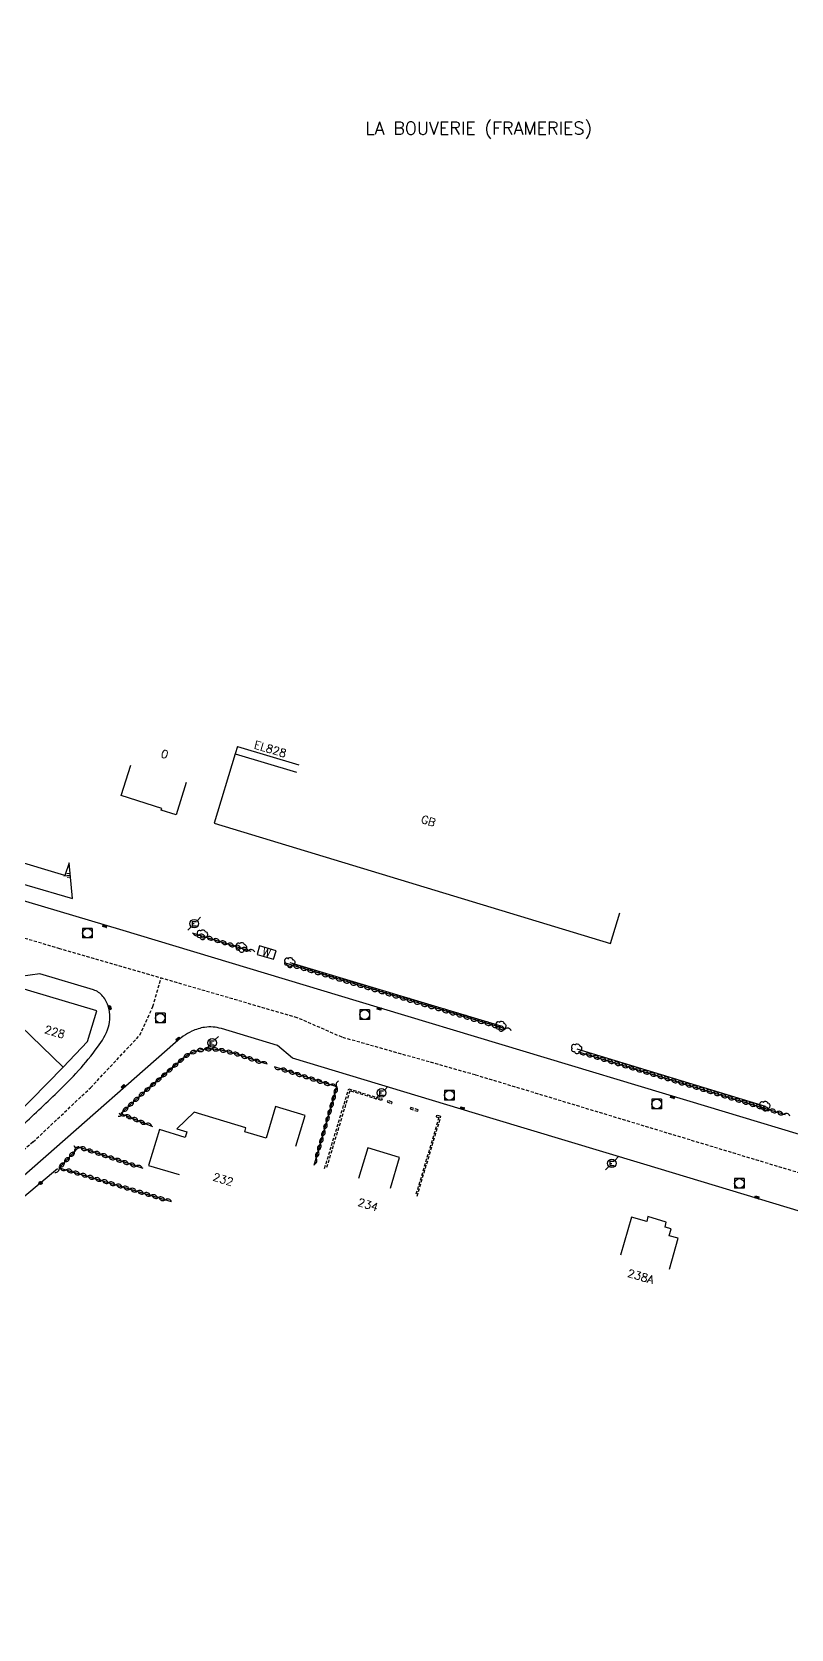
# Model space of a CAD drawing. Header units: millimetres. Extents: x 115000 to 116001, y 121999 to 123001.
# Drawn here: x 115473.8 to 115592.3, y 122000 to 122249.5 of the extents above; entities that cross this region are included whole.
import ezdxf
from ezdxf.enums import TextEntityAlignment as Align

# ---------------------------------------------------------------- set-up
doc = ezdxf.new("R2010")
doc.units = ezdxf.units.MM
doc.linetypes.add('DASHED', pattern=[0.75, 0.5, -0.25])
doc.layers.get('0').update_dxf_attribs({"linetype": 'CONTINUOUS'})
for name, color, linetype in [('W0001', 6, 'DASHED'), ('W0008', 7, 'CONTINUOUS'), ('W0100', 7, 'CONTINUOUS'), ('W0112', 1, 'DASHED'), ('W0211', 2, 'CONTINUOUS'), ('W0300', 7, 'CONTINUOUS'), ('W0302', 3, 'CONTINUOUS'), ('W0310', 3, 'CONTINUOUS'), ('W0322', 7, 'CONTINUOUS'), ('W0400', 7, 'CONTINUOUS'), ('W0420', 7, 'CONTINUOUS'), ('W0471', 7, 'CONTINUOUS'), ('W0980', 7, 'CONTINUOUS'), ('W0984', 7, 'CONTINUOUS'), ('W0991', 7, 'CONTINUOUS'), ('W1102', 7, 'CONTINUOUS')]:
    doc.layers.add(name, color=color, linetype=linetype)
doc.styles.get("Standard").update_dxf_attribs({"font": 'romans.shx', "width": 0.85})

# ---------------------------------------------------------------- blocks, each defined once
blk = doc.blocks.new('t322o')
at = {"color": 0, "linetype": 'Continuous'}
for radius in [0.25, 0.15]:
    blk.add_circle((0, 0), radius, dxfattribs=at)
blk = doc.blocks.new('t310o')
at = {"color": 0, "linetype": 'Continuous'}
for centre, start, end in [((-0.5, 0.38), 216.8699, 323.1304), ((0.5, -0.37), 36.8699, 143.1303)]:
    blk.add_arc(centre, 0.625, start, end, dxfattribs=at)
blk = doc.blocks.new('t211o')
at = {"color": 0, "linetype": 'Continuous'}
for p, q in [((-0.29, 0.5), (-0.29, 0)), ((0, 1), (0, 0)), ((0.29, 0.5), (0.29, 0))]:
    blk.add_line(p, q, dxfattribs=at)
blk = doc.blocks.new('T471')
for p, q in [((-0.333334, 0.333334), (-0.333334, -0.333334)), ((-0.333334, 0.333334), (0.333334, 0.333334)), ((-0.333334, 0), (0, 0)), ((0.500001, 0.500001), (1.000002, 1.000002)), ((-0.500001, -0.500001), (-1.000002, -1.000002)), ((-0.333334, -0.333334), (0.333334, -0.333334))]:
    blk.add_line(p, q)
blk.add_ellipse((0, 0), major_axis=(0.471405, 0.471405), ratio=1, start_param=5.4977871438, end_param=11.780972451)
blk = doc.blocks.new('T300')
for p, q in [((-0.8, 0.51), (-0.86, 0.34)), ((-0.86, 0.34), (-0.86, 0.17)), ((-0.86, 0.17), (-0.74, 0.06)), ((-0.69, 0.63), (-0.8, 0.51)), ((-0.8, -0.06), (-0.74, 0.06)), ((-0.74, 0.06), (-0.69, 0.11)), ((-0.57, 0.69), (-0.69, 0.63)), ((-0.46, 0.69), (-0.57, 0.69)), ((-0.29, 0.63), (-0.46, 0.69)), ((-0.29, 0.63), (-0.17, 0.74)), ((-0.23, 0.57), (-0.29, 0.63)), ((-0.17, 0.74), (-0.06, 0.8)), ((-0.06, 0.8), (0.06, 0.8)), ((0.06, 0.8), (0.23, 0.74)), ((0.23, 0.74), (0.34, 0.63)), ((0.34, 0.63), (0.4, 0.51)), ((0.46, 0.46), (0.34, 0.46)), ((0.4, 0.51), (0.4, 0.46)), ((0.57, 0.4), (0.46, 0.46)), ((0.57, 0.4), (0.69, 0.29)), ((0.69, 0.29), (0.74, 0.17)), ((0.74, 0.06), (0.69, -0.17)), ((0.74, 0.17), (0.74, 0.06)), ((-0.8, -0.17), (-0.8, -0.06)), ((-0.8, -0.23), (-0.8, -0.17)), ((-0.74, -0.34), (-0.8, -0.23)), ((-0.69, -0.4), (-0.74, -0.34)), ((-0.51, -0.46), (-0.69, -0.4)), ((-0.4, -0.46), (-0.51, -0.46)), ((-0.4, -0.46), (-0.34, -0.46)), ((-0.34, -0.46), (-0.34, -0.4)), ((-0.34, -0.51), (-0.34, -0.46)), ((-0.29, -0.63), (-0.34, -0.51)), ((-0.17, -0.74), (-0.29, -0.63)), ((-0.06, -0.8), (-0.17, -0.74)), ((0.06, -0.8), (-0.06, -0.8)), ((0.17, -0.74), (0.06, -0.8)), ((0.23, -0.69), (0.17, -0.74)), ((0.29, -0.46), (0.23, -0.46)), ((0.29, -0.63), (0.23, -0.69)), ((0.46, -0.4), (0.29, -0.46)), ((0.34, -0.51), (0.29, -0.63)), ((0.34, -0.51), (0.34, -0.46)), ((0.57, -0.34), (0.46, -0.4)), ((0.63, -0.29), (0.57, -0.34)), ((0.69, -0.17), (0.63, -0.29))]:
    blk.add_line(p, q)
blk = doc.blocks.new('T400')
for p, q in [((-0.15, 0.3), (0.15, 0.3)), ((-0.15, -0.25), (-0.15, 0.3)), ((-0.15, 0.15), (0.15, 0.15)), ((-0.15, 0), (0.15, 0)), ((0.15, 0.3), (0.15, -0.25)), ((-0.15, -0.15), (0.15, -0.15)), ((-0.15, -0.25), (-0.15, -0.3)), ((-0.15, -0.3), (0.15, -0.3)), ((0.15, -0.3), (0.15, -0.25))]:
    blk.add_line(p, q)
blk = doc.blocks.new('T420')
for p, q in [((0.75, 0.75), (-0.75, 0.75)), ((-0.75, 0.75), (-0.75, -0.75)), ((0.75, 0.75), (0.75, -0.75)), ((0.75, -0.75), (-0.75, -0.75))]:
    blk.add_line(p, q)
blk.add_ellipse((0, 0), major_axis=(-0.53, 0.53), ratio=1, start_param=3.926991, end_param=10.210176)

msp = doc.modelspace()

# ---------------------------------------------------------------- linework, layer by layer
at = {"layer": 'W0001'}
for points in [[(115775.04, 122017.45), (115761.21, 122021.84), (115744.63, 122026.65), (115735.29, 122028.5), (115626.08, 122061.41), (115543.03, 122086.57), (115522.22, 122092.46), (115515.24, 122095.51), (115478.19, 122106.29), (115358.41, 122141.59), (115305.22, 122157.5), (115260.75, 122170.9), (115227.19, 122181.25), (115102.07, 122219.06), (115056.95, 122232.46), (115011.06, 122246.19), (115000, 122249.53)], [(115473.98, 122076.11), (115482.96, 122084.56), (115490.65, 122092.79), (115492.7, 122097.28), (115493.98, 122101.7)], [(115473.98, 122076.11), (115453.34, 122058.05), (115429.37, 122036.98), (115421.56, 122030.09), (115416.97, 122025.63), (115413.04, 122021.18), (115408.97, 122015.5), (115400.52, 122000)]]:
    msp.add_lwpolyline(points, dxfattribs=at)
at = {"layer": 'W0008', "flags": 128}
for points in [[(115471.99, 122078.37, 0.005646), (115477.8, 122083.88, 0.044), (115484.06, 122090.89, 0.0847), (115485.76, 122094.07, 0.1456), (115485.77, 122097.16, 0.0985), (115484.89, 122098.84, 0.1476), (115483.41, 122099.87), (115475.04, 122102.38), (115472.02, 122101.97), (115434.45, 122113.15), (115390.1, 122126.35), (115365.22, 122133.78), (115362.87, 122135.71), (115348.23, 122140.08, 0.093), (115342.6, 122140.74, 0.0603), (115339.56, 122140.1, 0.0552), (115337.71, 122139.27), (115296.02, 122113.99)], [(115743.37, 122000, 0.00848), (115745.7, 122002.23, 0.0693), (115748.34, 122005.45, 0.1091), (115749.65, 122010.36, 0.0633), (115749.33, 122015.49, 0.1055), (115748.1, 122018.9, 0.1692), (115746.07, 122020.52), (115741.14, 122021.98), (115738.11, 122021.68), (115679.64, 122039.28), (115609.61, 122060.45), (115569.31, 122072.64), (115545.28, 122079.89), (115514.48, 122089.17), (115512.16, 122091.18), (115503.38, 122093.81, 0.1078), (115500.76, 122094.01, 0.0757), (115498.78, 122093.4, 0.0693), (115496.22, 122091.65), (115475.96, 122073.85)], [(115475.96, 122073.85), (115447.9, 122049.21), (115426.39, 122030.33), (115424.14, 122028.36, 0.0156), (115418.68, 122023.07, 0.0367), (115413.24, 122016.45, 0.0203), (115408.46, 122008.79), (115403.87, 122000)]]:
    msp.add_lwpolyline(points, format="xyb", dxfattribs=at)
msp.add_lwpolyline([(115434.65, 122125.08), (115487.47, 122109.37), (115524.88, 122098.03), (115575.97, 122082.63), (115627.72, 122067.02)], dxfattribs=at)
at = {"layer": 'W0100', "flags": 128}
for points in [[(115505.89, 122137.89), (115505.54, 122136.74), (115502.24, 122125.91), (115564.13, 122107.12), (115565.58, 122111.9)], [(115467.63, 122083.63), (115471.21, 122080.14), (115478.68, 122087.78), (115482.47, 122091.82), (115483.92, 122096.6), (115473.66, 122099.66), (115465.52, 122102.07), (115447.77, 122107.27), (115440.99, 122109.23), (115439.6, 122104.43)], [(115515, 122075.44), (115516.46, 122080.22), (115511.86, 122081.62), (115510.36, 122076.69), (115507.03, 122077.7), (115507.22, 122078.3), (115499.14, 122080.75), (115496.41, 122078.15), (115497.99, 122077.67), (115497.73, 122076.81), (115493.72, 122078.06), (115492.03, 122072.44), (115496.81, 122071)], [(115529.77, 122068.91), (115531.2, 122073.7), (115526.23, 122075.19), (115524.8, 122070.4)], [(115573.32, 122056.24), (115574.7, 122061.05), (115573.29, 122061.45), (115573.61, 122062.53), (115572.66, 122062.81), (115572.84, 122063.58), (115569.98, 122064.44), (115569.78, 122063.66), (115567.39, 122064.35), (115565.67, 122058.44)]]:
    msp.add_lwpolyline(points, dxfattribs=at)
at = {"layer": 'W0100'}
msp.add_lwpolyline([(115497.87, 122132.25), (115496.31, 122127.23), (115493.99, 122127.95), (115494.07, 122128.21), (115487.74, 122130.21), (115489.24, 122134.97)], dxfattribs=at)
msp.add_lwpolyline([(115509.34, 122106.73), (115508.95, 122105.4), (115511.54, 122104.66), (115511.93, 122105.98)], close=True, dxfattribs=at)
at = {"layer": 'W0112'}
for points in [[(115519.51, 122071.98), (115523.26, 122084.4), (115528.47, 122082.82), (115528.4, 122082.58), (115523.43, 122084.09), (115519.75, 122071.91)], [(115533.95, 122067.66), (115537.65, 122080.07), (115536.98, 122080.29), (115536.91, 122080.05), (115537.34, 122079.91), (115533.71, 122067.74)]]:
    msp.add_lwpolyline(points, dxfattribs=at)
for points in [[(115529.26, 122082.36), (115529.99, 122082.09), (115530.07, 122082.33), (115529.35, 122082.6)], [(115532.85, 122081.27), (115534.05, 122080.89), (115534.13, 122081.13), (115532.92, 122081.51)]]:
    msp.add_lwpolyline(points, close=True, dxfattribs=at)
at = {"layer": 'W0211', "flags": 128}
msp.add_lwpolyline([(115421.43, 122138.74), (115417.47, 122132.9), (115425.88, 122130.13), (115444.45, 122124.56), (115480.15, 122114.16)], dxfattribs=at)
at = {"layer": 'W0211'}
msp.add_lwpolyline([(115480.15, 122114.16), (115479.6, 122119.7), (115478.95, 122117.72), (115470.45, 122120.27), (115424.04, 122134.16), (115420.73, 122135.14), (115421.43, 122138.74)], dxfattribs=at)
at = {"layer": 'W0302', "flags": 128}
for points in [[(115547.07, 122094.17), (115514.11, 122104.11)], [(115558.89, 122090.65), (115588.27, 122081.69)]]:
    msp.add_lwpolyline(points, dxfattribs=at)
at = {"layer": 'W0310', "flags": 128}
for points in [[(115498.82, 122108.77), (115508.01, 122105.92)], [(115547.7, 122093.76), (115513.37, 122104.03)], [(115559.14, 122090.17), (115591.41, 122080.37)], [(115517.87, 122072.47), (115521.42, 122084.7), (115511.69, 122087.84)], [(115491.17, 122071.98), (115481.13, 122075.3), (115478.07, 122072.06), (115495.55, 122066.8)]]:
    msp.add_lwpolyline(points, dxfattribs=at)
msp.add_lwpolyline([(115510.32, 122088.3), (115506.71, 122089.52, 0.0396), (115503.3, 122090.44, 0.1039), (115499.84, 122090.39, 0.1156), (115497.45, 122089.18), (115491.06, 122083.66), (115487.68, 122080.54), (115492.65, 122078.5)], format="xyb", dxfattribs=at)
at = {"layer": 'W0322', "flags": 128}
msp.add_lwpolyline([(115477.79, 122071.89), (115456.75, 122054.29)], dxfattribs=at)
at = {"layer": 'W1102'}
for p, q in [((115505.89, 122137.89), (115515.47, 122135.03)), ((115505.54, 122136.74), (115515.13, 122133.89)), ((115478.68, 122087.78), (115472.05, 122094.27))]:
    msp.add_line(p, q, dxfattribs=at)

# ---------------------------------------------------------------- block references
at = {"layer": 'W0211', "rotation": 95.68001259054235}
msp.add_blockref('t211o', (115479.79, 122117.8), dxfattribs=at)
at = {"layer": 'W0300'}
for p in [(115500.47, 122108.46), (115506.55, 122106.48), (115514.11, 122104.11), (115547.07, 122094.17), (115558.89, 122090.65), (115588.27, 122081.69)]:
    msp.add_blockref('T300', p, dxfattribs=at)
at = {"layer": 'W0310'}
for p, rotation in [((115499.92, 122108.43), 342.7878817287669), ((115501.03, 122108.09), 342.7878817287669), ((115502.13, 122107.75), 342.7878817287669), ((115503.23, 122107.4), 342.7878817287669), ((115504.34, 122107.06), 342.7878817287669), ((115505.44, 122106.72), 342.7878817287669), ((115506.54, 122106.38), 342.7878817287669), ((115507.65, 122106.04), 342.7878817287669), ((115514.48, 122103.7), 163.3450743747088), ((115515.58, 122103.37), 163.3450743747088), ((115516.69, 122103.04), 163.3450743747088), ((115517.8, 122102.71), 163.3450743747088), ((115518.9, 122102.38), 163.3450743747088), ((115520.01, 122102.05), 163.3450743747088), ((115521.12, 122101.72), 163.3450743747088), ((115522.22, 122101.38), 163.3450743747088), ((115523.33, 122101.05), 163.3450743747088), ((115524.44, 122100.72), 163.3450743747088), ((115525.54, 122100.39), 163.3450743747088), ((115526.65, 122100.06), 163.3450743747088), ((115527.76, 122099.73), 163.3450743747088), ((115528.86, 122099.4), 163.3450743747088), ((115529.97, 122099.07), 163.3450743747088), ((115531.07, 122098.74), 163.3450743747088), ((115532.18, 122098.41), 163.3450743747088), ((115533.29, 122098.07), 163.3450743747088), ((115534.39, 122097.74), 163.3450743747088), ((115535.5, 122097.41), 163.3450743747088), ((115536.61, 122097.08), 163.3450743747088), ((115537.71, 122096.75), 163.3450743747088), ((115538.82, 122096.42), 163.3450743747088), ((115539.93, 122096.09), 163.3450743747088), ((115541.03, 122095.76), 163.3450743747088), ((115542.14, 122095.43), 163.3450743747088), ((115543.25, 122095.09), 163.3450743747088), ((115544.35, 122094.76), 163.3450743747088), ((115545.46, 122094.43), 163.3450743747088), ((115546.57, 122094.1), 163.3450743747088), ((115547.67, 122093.77), 163.3450743747088), ((115498.47, 122089.87), 208.0462709324937), ((115499.53, 122090.31), 196.7550167384104), ((115500.67, 122090.53), 187.0739496390824), ((115501.82, 122090.6), 179.2151216290135), ((115502.97, 122090.5), 171.3562936189444), ((115504.1, 122090.28), 167.2823862192322), ((115505.22, 122090), 164.3232412443004), ((115495.76, 122087.72), 220.8095088283632), ((115496.63, 122088.47), 220.8095088283632), ((115497.51, 122089.23), 219.337525126577), ((115506.32, 122089.66), 161.3640962693684), ((115507.42, 122089.28), 161.3087735806313), ((115508.51, 122088.91), 161.3087735806313), ((115509.61, 122088.54), 161.3087735806313), ((115512.65, 122087.53), 162.0916643459104), ((115560.24, 122089.84), 343.1000490179598), ((115561.35, 122089.5), 343.1000490179598), ((115562.45, 122089.17), 343.1000490179598), ((115563.56, 122088.83), 343.1000490179598), ((115564.66, 122088.49), 343.1000490179598), ((115565.77, 122088.16), 343.1000490179598), ((115566.87, 122087.82), 343.1000490179598), ((115567.98, 122087.49), 343.1000490179598), ((115492.26, 122084.7), 220.8095088283632), ((115493.14, 122085.45), 220.8095088283632), ((115494.01, 122086.21), 220.8095088283632), ((115494.89, 122086.96), 220.8095088283632), ((115513.75, 122087.17), 162.0916643459104), ((115514.85, 122086.82), 162.0916643459104), ((115515.95, 122086.46), 162.0916643459104), ((115517.05, 122086.11), 162.0916643459104), ((115518.15, 122085.75), 162.0916643459104), ((115519.24, 122085.4), 162.0916643459104), ((115520.34, 122085.04), 162.0916643459104), ((115521.41, 122084.67), 73.82297487755261), ((115569.08, 122087.15), 343.1000490179598), ((115570.19, 122086.82), 343.1000490179598), ((115571.29, 122086.48), 343.1000490179598), ((115572.4, 122086.14), 343.1000490179598), ((115573.5, 122085.81), 343.1000490179598), ((115574.61, 122085.47), 343.1000490179598), ((115575.71, 122085.14), 343.1000490179598), ((115489.68, 122082.39), 222.7423287370781), ((115490.53, 122083.17), 222.7423287370781), ((115491.39, 122083.94), 220.8095088283632), ((115520.77, 122082.45), 73.82297487755261), ((115521.09, 122083.56), 73.82297487755261), ((115576.82, 122084.8), 343.1000490179598), ((115577.92, 122084.47), 343.1000490179598), ((115579.03, 122084.13), 343.1000490179598), ((115580.13, 122083.79), 343.1000490179598), ((115581.24, 122083.46), 343.1000490179598), ((115582.34, 122083.12), 343.1000490179598), ((115583.45, 122082.79), 343.1000490179598), ((115584.55, 122082.45), 343.1000490179598), ((115487.99, 122080.82), 222.7423287370781), ((115488.37, 122080.26), 337.6732488176669), ((115488.83, 122081.6), 222.7423287370781), ((115520.12, 122080.23), 73.82297487755261), ((115520.45, 122081.34), 73.82297487755261), ((115585.66, 122082.12), 343.1000490179598), ((115586.76, 122081.78), 343.1000490179598), ((115587.87, 122081.44), 343.1000490179598), ((115588.97, 122081.11), 343.1000490179598), ((115590.08, 122080.77), 343.1000490179598), ((115591.18, 122080.44), 343.1000490179598), ((115489.44, 122079.82), 337.6732488176669), ((115490.51, 122079.38), 337.6732488176669), ((115491.58, 122078.94), 337.6732488176669), ((115519.48, 122078.02), 73.82297487755261), ((115519.8, 122079.12), 73.82297487755261), ((115480.46, 122074.6), 226.7054429399816), ((115481.31, 122075.25), 161.6780401978459), ((115518.51, 122074.69), 73.82297487755261), ((115518.84, 122075.8), 73.82297487755261), ((115519.16, 122076.91), 73.82297487755261), ((115478.09, 122072.08), 226.7054429399816), ((115478.88, 122072.92), 226.7054429399816), ((115479.67, 122073.76), 226.7054429399816), ((115482.4, 122074.88), 161.6780401978459), ((115483.5, 122074.52), 161.6780401978459), ((115484.6, 122074.16), 161.6780401978459), ((115485.69, 122073.79), 161.6780401978459), ((115486.79, 122073.43), 161.6780401978459), ((115487.89, 122073.07), 161.6780401978459), ((115488.98, 122072.7), 161.6780401978459), ((115518.19, 122073.58), 73.82297487755261), ((115479.16, 122071.74), 343.2315708882115), ((115480.27, 122071.4), 343.2315708882115), ((115481.37, 122071.07), 343.2315708882115), ((115482.48, 122070.74), 343.2315708882115), ((115483.58, 122070.4), 343.2315708882115), ((115484.69, 122070.07), 343.2315708882115), ((115490.08, 122072.34), 161.6780401978459), ((115485.8, 122069.74), 343.2315708882115), ((115486.9, 122069.4), 343.2315708882115), ((115488.01, 122069.07), 343.2315708882115), ((115489.11, 122068.74), 343.2315708882115), ((115490.22, 122068.4), 343.2315708882115), ((115491.32, 122068.07), 343.2315708882115), ((115492.43, 122067.74), 343.2315708882115), ((115493.54, 122067.4), 343.2315708882115), ((115494.64, 122067.07), 343.2315708882115)]:
    msp.add_blockref('t310o', p, dxfattribs=dict(at, rotation=rotation))
at = {"layer": 'W0322', "rotation": 219.8959432046112}
msp.add_blockref('t322o', (115475.16, 122069.69), dxfattribs=at)
at = {"layer": 'W0400'}
for p, rotation in [((115485.2, 122109.83), 74.53515422026837), ((115485.97, 122097.08), 17.2713873173603), ((115528.06, 122096.93), 73.02745292681853), ((115496.58, 122092.16), 309.0510542753566), ((115488.04, 122084.76), 134.4162010373433), ((115573.82, 122083.11), 71.76605821236714), ((115541.02, 122081.38), 72.86602980359916), ((115587.01, 122067.45), 72.31431234682613)]:
    msp.add_blockref('T400', p, dxfattribs=dict(at, rotation=rotation))
at = {"layer": 'W0420'}
for p in [(115482.48, 122108.72), (115493.84, 122095.45), (115525.76, 122096), (115538.97, 122083.39), (115571.34, 122082.03), (115584.26, 122069.62)]:
    msp.add_blockref('T420', p, dxfattribs=at)
at = {"layer": 'W0471'}
for p in [(115499.15, 122110.21), (115501.94, 122091.59), (115528.38, 122083.77), (115564.35, 122072.76)]:
    msp.add_blockref('T471', p, dxfattribs=at)

# ---------------------------------------------------------------- texts
at = {"layer": 'W0980'}
msp.add_text('LA BOUVERIE (FRAMERIES)', height=2, dxfattribs=at).set_placement((115543.55, 122234.35), align=Align.MIDDLE)
at = {"layer": 'W0984'}
for s, rotation, p in [('EL828', 343.4178, (115511.02, 122137.5)), ('GB', 343.1065, (115535.71, 122126.27)), ('W', 343.9545, (115510.44, 122105.69))]:
    msp.add_text(s, height=1.25, rotation=rotation, dxfattribs=at).set_placement(p, align=Align.MIDDLE)
at = {"layer": 'W0991'}
for s, rotation, p in [('0', 342.469, (115494.54, 122136.7)), ('228', 343.4027, (115477.38, 122093.29)), ('232', 343.1198, (115503.67, 122070.25)), ('234', 343.3611, (115526.28, 122066.3)), ('238A', 343.9762, (115568.86, 122055.09))]:
    msp.add_text(s, height=1.25, rotation=rotation, dxfattribs=at).set_placement(p, align=Align.MIDDLE)

doc.saveas('drawing.dxf')
